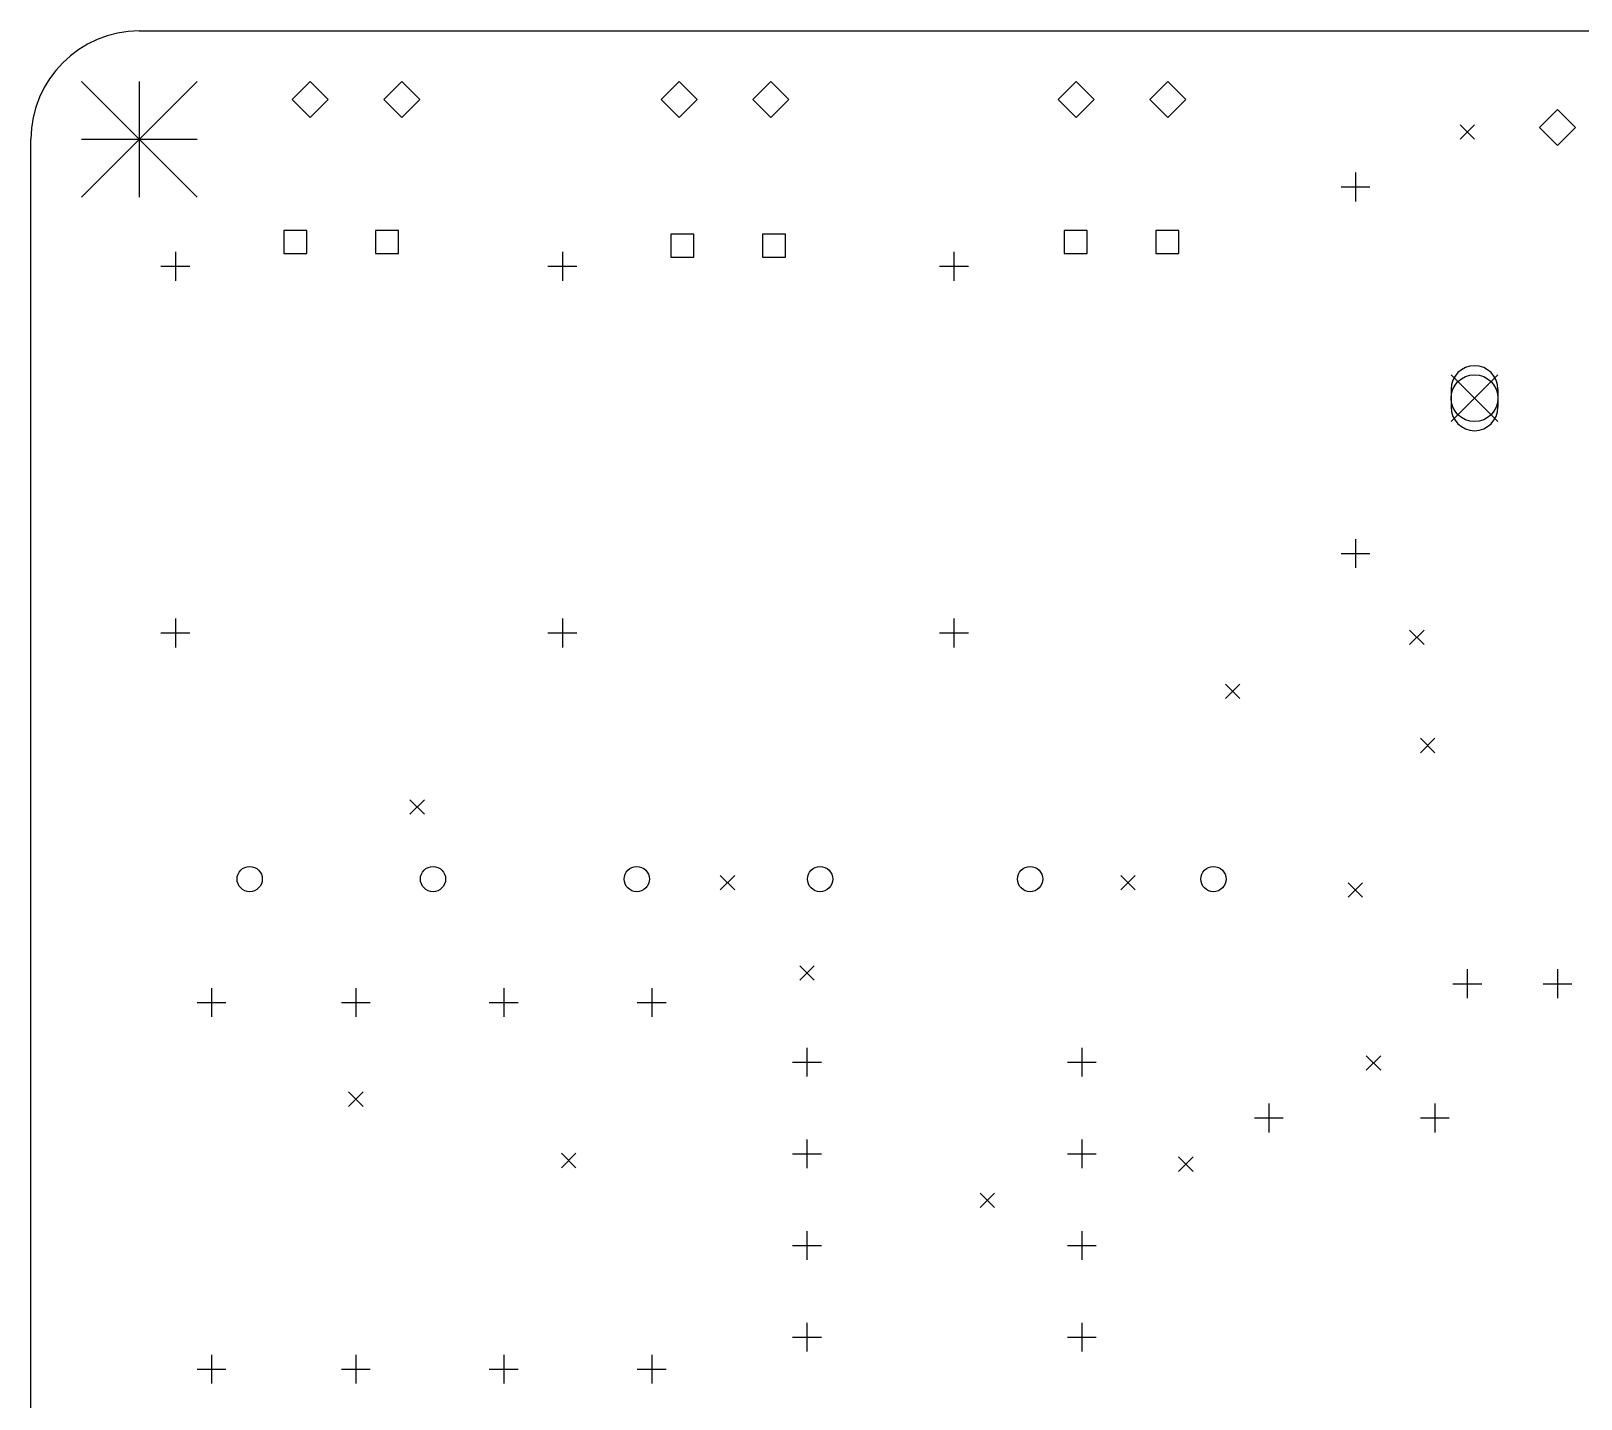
# Model space of a CAD drawing. Extents: x 97.8 to 188.5, y -142 to -67.4.
# Drawn here: x 99.9 to 142.85, y -105.31 to -67.4 of the extents above; entities that cross this region are included whole.
import ezdxf

# ---------------------------------------------------------------- set-up
doc = ezdxf.new("R2010")
doc.units = 0
doc.layers.add('BLACK', color=7, linetype='CONTINUOUS')

msp = doc.modelspace()

# ---------------------------------------------------------------- linework, layer by layer
at = {"layer": 'BLACK', "linetype": 'CONTINUOUS'}
for p, q in [((102.9, -67.4), (185.5, -67.4)), ((101.3, -68.8), (104.5, -72)), ((104.5, -68.8), (101.3, -72)), ((102.9, -68.8), (102.9, -72)), ((107.635, -68.8), (107.135, -69.3)), ((108.135, -69.3), (107.635, -68.8)), ((110.175, -68.8), (109.675, -69.3)), ((110.675, -69.3), (110.175, -68.8)), ((117.86, -68.8), (117.36, -69.3)), ((118.36, -69.3), (117.86, -68.8)), ((120.4, -68.8), (119.9, -69.3)), ((120.9, -69.3), (120.4, -68.8)), ((128.86, -68.8), (128.36, -69.3)), ((129.36, -69.3), (128.86, -68.8)), ((131.4, -68.8), (130.9, -69.3)), ((131.9, -69.3), (131.4, -68.8)), ((107.135, -69.3), (107.635, -69.8)), ((107.635, -69.8), (108.135, -69.3)), ((109.675, -69.3), (110.175, -69.8)), ((110.175, -69.8), (110.675, -69.3)), ((117.36, -69.3), (117.86, -69.8)), ((117.86, -69.8), (118.36, -69.3)), ((119.9, -69.3), (120.4, -69.8)), ((120.4, -69.8), (120.9, -69.3)), ((128.36, -69.3), (128.86, -69.8)), ((128.86, -69.8), (129.36, -69.3)), ((130.9, -69.3), (131.4, -69.8)), ((131.4, -69.8), (131.9, -69.3)), ((142.2, -69.575), (141.7, -70.075)), ((142.7, -70.075), (142.2, -69.575)), ((139.5, -70), (139.9, -70.4)), ((139.9, -70), (139.5, -70.4)), ((99.9, -115), (99.9, -70.4)), ((101.3, -70.4), (104.5, -70.4)), ((141.7, -70.075), (142.2, -70.575)), ((142.2, -70.575), (142.7, -70.075)), ((136.2, -71.72), (137, -71.72)), ((136.6, -71.32), (136.6, -72.12)), ((107.543, -72.932), (106.907, -72.932)), ((106.907, -72.932), (106.907, -73.568)), ((107.543, -73.568), (107.543, -72.932)), ((110.083, -72.932), (109.447, -72.932)), ((109.447, -72.932), (109.447, -73.568)), ((110.083, -73.568), (110.083, -72.932)), ((129.168, -72.932), (128.532, -72.932)), ((128.532, -72.932), (128.532, -73.568)), ((129.168, -73.568), (129.168, -72.932)), ((131.708, -72.932), (131.072, -72.932)), ((131.072, -72.932), (131.072, -73.568)), ((131.708, -73.568), (131.708, -72.932)), ((118.268, -73.032), (117.632, -73.032)), ((117.632, -73.032), (117.632, -73.668)), ((118.268, -73.668), (118.268, -73.032)), ((120.808, -73.032), (120.172, -73.032)), ((120.172, -73.032), (120.172, -73.668)), ((120.808, -73.668), (120.808, -73.032)), ((103.9, -73.52), (103.9, -74.32)), ((106.907, -73.568), (107.543, -73.568)), ((109.447, -73.568), (110.083, -73.568)), ((114.625, -73.52), (114.625, -74.32)), ((117.632, -73.668), (118.268, -73.668)), ((120.172, -73.668), (120.808, -73.668)), ((125.475, -73.52), (125.475, -74.32)), ((128.532, -73.568), (129.168, -73.568)), ((131.072, -73.568), (131.708, -73.568)), ((103.5, -73.92), (104.3, -73.92)), ((114.225, -73.92), (115.025, -73.92)), ((125.075, -73.92), (125.875, -73.92)), ((139.25, -76.925), (140.55, -78.225)), ((140.55, -76.925), (139.25, -78.225)), ((139.25, -77.325), (139.25, -77.825)), ((140.55, -77.325), (140.55, -77.825)), ((136.6, -81.48), (136.6, -82.28)), ((136.2, -81.88), (137, -81.88)), ((103.9, -83.68), (103.9, -84.48)), ((114.625, -83.68), (114.625, -84.48)), ((125.475, -83.68), (125.475, -84.48)), ((103.5, -84.08), (104.3, -84.08)), ((114.225, -84.08), (115.025, -84.08)), ((125.075, -84.08), (125.875, -84.08)), ((138.1, -84), (138.5, -84.4)), ((138.5, -84), (138.1, -84.4)), ((133, -85.5), (133.4, -85.9)), ((133.4, -85.5), (133, -85.9)), ((138.4, -87), (138.8, -87.4)), ((138.8, -87), (138.4, -87.4)), ((110.4, -88.7), (110.8, -89.1)), ((110.8, -88.7), (110.4, -89.1)), ((119, -90.8), (119.4, -91.2)), ((119.4, -90.8), (119, -91.2)), ((130.1, -90.8), (130.5, -91.2)), ((130.5, -90.8), (130.1, -91.2)), ((136.4, -91), (136.8, -91.4)), ((136.8, -91), (136.4, -91.4)), ((121.2, -93.3), (121.6, -93.7)), ((121.6, -93.3), (121.2, -93.7)), ((139.7, -93.4), (139.7, -94.2)), ((142.2, -93.4), (142.2, -94.2)), ((104.9, -93.92), (104.9, -94.72)), ((108.9, -93.92), (108.9, -94.72)), ((113, -93.92), (113, -94.72)), ((117.1, -93.92), (117.1, -94.72)), ((139.3, -93.8), (140.1, -93.8)), ((141.8, -93.8), (142.6, -93.8)), ((104.5, -94.32), (105.3, -94.32)), ((108.5, -94.32), (109.3, -94.32)), ((112.6, -94.32), (113.4, -94.32)), ((116.7, -94.32), (117.5, -94.32)), ((121.4, -95.575), (121.4, -96.375)), ((129.02, -95.575), (129.02, -96.375)), ((121, -95.975), (121.8, -95.975)), ((128.62, -95.975), (129.42, -95.975)), ((136.9, -95.8), (137.3, -96.2)), ((137.3, -95.8), (136.9, -96.2)), ((108.7, -96.8), (109.1, -97.2)), ((109.1, -96.8), (108.7, -97.2)), ((134.2, -97.12), (134.2, -97.92)), ((138.8, -97.12), (138.8, -97.92)), ((133.8, -97.52), (134.6, -97.52)), ((138.4, -97.52), (139.2, -97.52)), ((121.4, -98.115), (121.4, -98.915)), ((129.02, -98.115), (129.02, -98.915)), ((114.6, -98.5), (115, -98.9)), ((115, -98.5), (114.6, -98.9)), ((121, -98.515), (121.8, -98.515)), ((128.62, -98.515), (129.42, -98.515)), ((131.7, -98.6), (132.1, -99)), ((132.1, -98.6), (131.7, -99)), ((126.2, -99.6), (126.6, -100)), ((126.6, -99.6), (126.2, -100)), ((121.4, -100.655), (121.4, -101.455)), ((129.02, -100.655), (129.02, -101.455)), ((121, -101.055), (121.8, -101.055)), ((128.62, -101.055), (129.42, -101.055)), ((121.4, -103.195), (121.4, -103.995)), ((129.02, -103.195), (129.02, -103.995)), ((121, -103.595), (121.8, -103.595)), ((128.62, -103.595), (129.42, -103.595)), ((104.9, -104.08), (104.9, -104.88)), ((108.9, -104.08), (108.9, -104.88)), ((113, -104.08), (113, -104.88)), ((117.1, -104.08), (117.1, -104.88)), ((104.5, -104.48), (105.3, -104.48)), ((108.5, -104.48), (109.3, -104.48)), ((112.6, -104.48), (113.4, -104.48)), ((116.7, -104.48), (117.5, -104.48))]:
    msp.add_line(p, q, dxfattribs=at)
at = {"layer": 'BLACK'}
for centre, radius in [((139.9, -77.575), 0.65), ((105.96, -90.9), 0.35), ((111.04, -90.9), 0.35), ((116.685, -90.9), 0.35), ((121.765, -90.9), 0.35), ((127.585, -90.9), 0.35), ((132.665, -90.9), 0.35)]:
    msp.add_circle(centre, radius, dxfattribs=at)
for centre, radius, start, end in [((102.9, -70.4), 3, 90, 180), ((139.9, -77.325), 0.65, 0, 180), ((139.9, -77.825), 0.65, 180, 360)]:
    msp.add_arc(centre, radius, start, end, dxfattribs=at)

doc.saveas('drawing.dxf')
